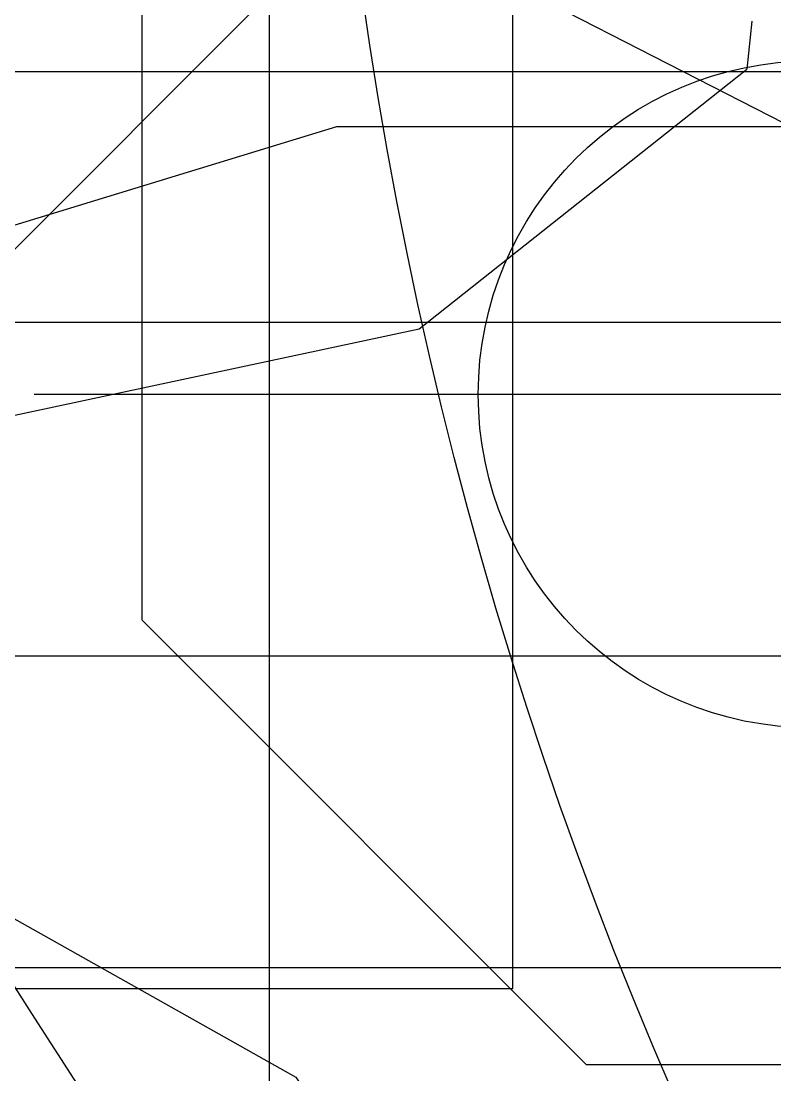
# Model space of a CAD drawing. Extents: x -381 to 213, y -63 to 250.
# Drawn here: x -55.233 to -51.839, y 0.741 to 5.482 of the extents above; entities that cross this region are included whole.
import ezdxf

# ---------------------------------------------------------------- set-up
doc = ezdxf.new("R2010")
doc.units = 0
doc.header["$MEASUREMENT"] = 0
for name, pattern in [('K5LT65535', [0]), ('K5LT_AXLED', [19.5, 15, -1.5, 1.5, -1.5]), ('K5LT_BASIC', [0])]:
    doc.linetypes.add(name, pattern=pattern)
doc.layers.add('Системный слой', color=7, linetype='Continuous')

# ---------------------------------------------------------------- blocks, each defined once
blk = doc.blocks.new('*U')
at = {"layer": 'Системный слой', "color": 5, "linetype": 'K5LT_BASIC'}
for p, q in [((-65.6167, 15.1792), (-65.6167, -3.8208)), ((156.1703, 1.2227), (-168.8297, 1.2227)), ((-168.8297, -0.2773), (156.1703, -0.2773)), ((160.125, -1.1547), (160.1019, -1.3704)), ((160.125, -1.1547), (160.1019, -1.3704)), ((0.0986, -1.6803), (20.0986, -1.6803)), ((-65.6167, -3.8208), (-63.6167, -5.8208)), ((-63.6167, -5.8208), (-44.6167, -5.8208)), ((43.4954, -27.6109), (43.4954, -22.1698)), ((-41.5046, -27.6109), (43.4954, -27.6109))]:
    blk.add_line(p, q, dxfattribs=at)
at = {"layer": 'Системный слой', "color": 30, "linetype": 'K5LT_AXLED'}
for p, q in [((-54.1167, 5.6792), (-54.1167, -7.8208)), ((-54.1167, 5.6792), (-54.1167, -8.3208)), ((-62.6019, -2.8061), (-66.1019, -2.8061))]:
    blk.add_line(p, q, dxfattribs=at)
at = {"layer": 'Системный слой', "color": 5, "linetype": 'K5LT_BASIC'}
for points in [[(155.8908, -3.1223), (158.6265, -2.5388), (160.1019, -1.3704)], [(155.8908, -3.1223), (158.6265, -2.5388), (160.1019, -1.3704)], [(155.6535, -4.547), (158.0724, -5.9055), (159.1277, -7.5022)], [(155.6535, -4.547), (158.0724, -5.9055), (159.1277, -7.5022)]]:
    blk.add_lwpolyline(points, dxfattribs=at)
blk = doc.blocks.new('*F')
at = {"layer": 'Системный слой', "color": 5, "linetype": 'K5LT65535'}
blk.add_lwpolyline([(61.3105, -34.1658), (-32.3451, -34.1205), (-47.0824, -29.0939), (-58.6618, -6.9879), (-60.9585, -2.4901), (-65.0735, -0.3848), (-75.9829, 2.1034), (-86.6053, 2.1034), (-95.8879, 2.1034), (-104.0222, -0.3848), (-108.9984, -5.361), (-114.2618, -13.6867), (-130.2432, -13.6867), (-130.2432, 12.1516), (-51.5802, 12.1516), (-42.0105, -15.9834), (-39.4266, -18.5672), (-35.8858, -20.3855), (-31.8666, -21.5338), (54.835, -21.5338), (57.0839, -19.2849), (57.0839, 15.6923), (64.5961, 15.6923), (64.6218, 7.6219)], dxfattribs=at)
at = {"layer": 'Системный слой', "color": 5, "linetype": 'K5LT_BASIC'}
for centre, radius in [((94.0125, 5.9815), 62.5341), ((94.0125, 5.9815), 62.5341), ((-0.009, -0.1679), 21.15), ((29.0451, 1.3327), 19), ((-0.009, -0.1679), 19.8), ((-62.6019, -2.8061), 1.5)]:
    blk.add_circle(centre, radius, dxfattribs=at)
at = {"layer": 'Системный слой'}
blk.add_blockref('*U', (0, 0), dxfattribs=at)
blk.add_blockref('*U', (0, 0), dxfattribs=at)
blk.add_blockref('*U', (0, 0), dxfattribs=at)
blk.add_blockref('*U', (0, 0), dxfattribs=at)
blk.add_blockref('*U', (0, 0), dxfattribs=at)
blk.add_blockref('*U', (0, 0), dxfattribs=at)
blk.add_blockref('*U', (0, 0), dxfattribs=at)
blk.add_blockref('*U', (0, 0), dxfattribs=at)
blk.add_blockref('*U', (0, 0), dxfattribs=at)
blk.add_blockref('*U', (0, 0), dxfattribs=at)
blk.add_blockref('*U', (0, 0), dxfattribs=at)
blk.add_blockref('*U', (0, 0), dxfattribs=at)
blk.add_blockref('*U', (0, 0), dxfattribs=at)
blk.add_blockref('*U', (0, 0), dxfattribs=at)
blk.add_blockref('*U', (0, 0), dxfattribs=at)
blk.add_blockref('*U', (0, 0), dxfattribs=at)
blk.add_blockref('*U', (0, 0), dxfattribs=at)
blk.add_blockref('*U', (0, 0), dxfattribs=at)
blk.add_blockref('*U', (0, 0), dxfattribs=at)
blk.add_blockref('*U', (0, 0), dxfattribs=at)
blk.add_blockref('*U', (0, 0), dxfattribs=at)
blk.add_blockref('*U', (0, 0), dxfattribs=at)
blk.add_blockref('*U', (0, 0), dxfattribs=at)
blk.add_blockref('*U', (0, 0), dxfattribs=at)
blk.add_blockref('*U', (0, 0), dxfattribs=at)
blk.add_blockref('*U', (0, 0), dxfattribs=at)
blk.add_blockref('*U', (0, 0), dxfattribs=at)
blk.add_blockref('*U', (0, 0), dxfattribs=at)
blk.add_blockref('*U', (0, 0), dxfattribs=at)
blk.add_blockref('*U', (0, 0), dxfattribs=at)
blk.add_blockref('*U', (0, 0), dxfattribs=at)
blk.add_blockref('*U', (0, 0), dxfattribs=at)
blk.add_blockref('*U', (0, 0), dxfattribs=at)
blk.add_blockref('*U', (0, 0), dxfattribs=at)
blk.add_blockref('*U', (0, 0), dxfattribs=at)
blk.add_blockref('*U', (0, 0), dxfattribs=at)
blk.add_blockref('*U', (0, 0), dxfattribs=at)
blk.add_blockref('*U', (0, 0), dxfattribs=at)
blk.add_blockref('*U', (0, 0), dxfattribs=at)
blk.add_blockref('*U', (0, 0), dxfattribs=at)
blk.add_blockref('*U', (0, 0), dxfattribs=at)
blk.add_blockref('*U', (0, 0), dxfattribs=at)
blk.add_blockref('*U', (0, 0), dxfattribs=at)
blk.add_blockref('*U', (0, 0), dxfattribs=at)
blk.add_blockref('*U', (0, 0), dxfattribs=at)
blk.add_blockref('*U', (0, 0), dxfattribs=at)
blk.add_blockref('*U', (0, 0), dxfattribs=at)
blk.add_blockref('*U', (0, 0), dxfattribs=at)
blk.add_blockref('*U', (0, 0), dxfattribs=at)
blk.add_blockref('*U', (0, 0), dxfattribs=at)
blk.add_blockref('*U', (0, 0), dxfattribs=at)
blk.add_blockref('*U', (0, 0), dxfattribs=at)
blk.add_blockref('*U', (0, 0), dxfattribs=at)
blk.add_blockref('*U', (0, 0), dxfattribs=at)
blk.add_blockref('*U', (0, 0), dxfattribs=at)
blk.add_blockref('*U', (0, 0), dxfattribs=at)
blk.add_blockref('*U', (0, 0), dxfattribs=at)
blk.add_blockref('*U', (0, 0), dxfattribs=at)
blk.add_blockref('*U', (0, 0), dxfattribs=at)
blk.add_blockref('*U', (0, 0), dxfattribs=at)
blk.add_blockref('*U', (0, 0), dxfattribs=at)
blk.add_blockref('*U', (0, 0), dxfattribs=at)
blk.add_blockref('*U', (0, 0), dxfattribs=at)
blk.add_blockref('*U', (0, 0), dxfattribs=at)
blk.add_blockref('*U', (0, 0), dxfattribs=at)
blk.add_blockref('*U', (0, 0), dxfattribs=at)
blk.add_blockref('*U', (0, 0), dxfattribs=at)
blk.add_blockref('*U', (0, 0), dxfattribs=at)
blk.add_blockref('*U', (0, 0), dxfattribs=at)
blk.add_blockref('*U', (0, 0), dxfattribs=at)
blk.add_blockref('*U', (0, 0), dxfattribs=at)
blk.add_blockref('*U', (0, 0), dxfattribs=at)
blk.add_blockref('*U', (0, 0), dxfattribs=at)
blk.add_blockref('*U', (0, 0), dxfattribs=at)
blk.add_blockref('*U', (0, 0), dxfattribs=at)
blk.add_blockref('*U', (0, 0), dxfattribs=at)
blk.add_blockref('*U', (0, 0), dxfattribs=at)
blk.add_blockref('*U', (0, 0), dxfattribs=at)
blk.add_blockref('*U', (0, 0), dxfattribs=at)
blk.add_blockref('*U', (0, 0), dxfattribs=at)
blk.add_blockref('*U', (0, 0), dxfattribs=at)
blk.add_blockref('*U', (0, 0), dxfattribs=at)
blk.add_blockref('*U', (0, 0), dxfattribs=at)
blk.add_blockref('*U', (0, 0), dxfattribs=at)
blk.add_blockref('*U', (0, 0), dxfattribs=at)
blk.add_blockref('*U', (0, 0), dxfattribs=at)
blk.add_blockref('*U', (0, 0), dxfattribs=at)
blk.add_blockref('*U', (0, 0), dxfattribs=at)
blk.add_blockref('*U', (0, 0), dxfattribs=at)
blk.add_blockref('*U', (0, 0), dxfattribs=at)
blk.add_blockref('*U', (0, 0), dxfattribs=at)
blk.add_blockref('*U', (0, 0), dxfattribs=at)
blk.add_blockref('*U', (0, 0), dxfattribs=at)
blk.add_blockref('*U', (0, 0), dxfattribs=at)
blk.add_blockref('*U', (0, 0), dxfattribs=at)
blk.add_blockref('*U', (0, 0), dxfattribs=at)
blk.add_blockref('*U', (0, 0), dxfattribs=at)
blk.add_blockref('*U', (0, 0), dxfattribs=at)
blk.add_blockref('*U', (0, 0), dxfattribs=at)
blk.add_blockref('*U', (0, 0), dxfattribs=at)
blk.add_blockref('*U', (0, 0), dxfattribs=at)
blk.add_blockref('*U', (0, 0), dxfattribs=at)
blk.add_blockref('*U', (0, 0), dxfattribs=at)
blk.add_blockref('*U', (0, 0), dxfattribs=at)
blk.add_blockref('*U', (0, 0), dxfattribs=at)
blk.add_blockref('*U', (0, 0), dxfattribs=at)
blk.add_blockref('*U', (0, 0), dxfattribs=at)
blk.add_blockref('*U', (0, 0), dxfattribs=at)
blk.add_blockref('*U', (0, 0), dxfattribs=at)
blk.add_blockref('*U', (0, 0), dxfattribs=at)
blk.add_blockref('*U', (0, 0), dxfattribs=at)
blk.add_blockref('*U', (0, 0), dxfattribs=at)
blk.add_blockref('*U', (0, 0), dxfattribs=at)
blk.add_blockref('*U', (0, 0), dxfattribs=at)
blk.add_blockref('*U', (0, 0), dxfattribs=at)
blk.add_blockref('*U', (0, 0), dxfattribs=at)
blk.add_blockref('*U', (0, 0), dxfattribs=at)
blk.add_blockref('*U', (0, 0), dxfattribs=at)
blk.add_blockref('*U', (0, 0), dxfattribs=at)
blk.add_blockref('*U', (0, 0), dxfattribs=at)
blk.add_blockref('*U', (0, 0), dxfattribs=at)
blk.add_blockref('*U', (0, 0), dxfattribs=at)
blk.add_blockref('*U', (0, 0), dxfattribs=at)
blk.add_blockref('*U', (0, 0), dxfattribs=at)
blk.add_blockref('*U', (0, 0), dxfattribs=at)
blk.add_blockref('*U', (0, 0), dxfattribs=at)
blk.add_blockref('*U', (0, 0), dxfattribs=at)
blk.add_blockref('*U', (0, 0), dxfattribs=at)
blk.add_blockref('*U', (0, 0), dxfattribs=at)
blk.add_blockref('*U', (0, 0), dxfattribs=at)
blk.add_blockref('*U', (0, 0), dxfattribs=at)
blk.add_blockref('*U', (0, 0), dxfattribs=at)
blk.add_blockref('*U', (0, 0), dxfattribs=at)
blk.add_blockref('*U', (0, 0), dxfattribs=at)
blk.add_blockref('*U', (0, 0), dxfattribs=at)
blk.add_blockref('*U', (0, 0), dxfattribs=at)
blk.add_blockref('*U', (0, 0), dxfattribs=at)
blk.add_blockref('*U', (0, 0), dxfattribs=at)
blk.add_blockref('*U', (0, 0), dxfattribs=at)
blk.add_blockref('*U', (0, 0), dxfattribs=at)
blk.add_blockref('*U', (0, 0), dxfattribs=at)
blk.add_blockref('*U', (0, 0), dxfattribs=at)
blk.add_blockref('*U', (0, 0), dxfattribs=at)
blk.add_blockref('*U', (0, 0), dxfattribs=at)
blk.add_blockref('*U', (0, 0), dxfattribs=at)
blk.add_blockref('*U', (0, 0), dxfattribs=at)
blk.add_blockref('*U', (0, 0), dxfattribs=at)
blk.add_blockref('*U', (0, 0), dxfattribs=at)
blk.add_blockref('*U', (0, 0), dxfattribs=at)
blk.add_blockref('*U', (0, 0), dxfattribs=at)
blk.add_blockref('*U', (0, 0), dxfattribs=at)
blk.add_blockref('*U', (0, 0), dxfattribs=at)
blk.add_blockref('*U', (0, 0), dxfattribs=at)
blk.add_blockref('*U', (0, 0), dxfattribs=at)
blk.add_blockref('*U', (0, 0), dxfattribs=at)
blk.add_blockref('*U', (0, 0), dxfattribs=at)
blk.add_blockref('*U', (0, 0), dxfattribs=at)
blk.add_blockref('*U', (0, 0), dxfattribs=at)
blk.add_blockref('*U', (0, 0), dxfattribs=at)
blk.add_blockref('*U', (0, 0), dxfattribs=at)
blk.add_blockref('*U', (0, 0), dxfattribs=at)
blk.add_blockref('*U', (0, 0), dxfattribs=at)
blk.add_blockref('*U', (0, 0), dxfattribs=at)
blk.add_blockref('*U', (0, 0), dxfattribs=at)
blk.add_blockref('*U', (0, 0), dxfattribs=at)
blk.add_blockref('*U', (0, 0), dxfattribs=at)
blk.add_blockref('*U', (0, 0), dxfattribs=at)
blk.add_blockref('*U', (0, 0), dxfattribs=at)
blk.add_blockref('*U', (0, 0), dxfattribs=at)
blk.add_blockref('*U', (0, 0), dxfattribs=at)
blk.add_blockref('*U', (0, 0), dxfattribs=at)
blk.add_blockref('*U', (0, 0), dxfattribs=at)
blk.add_blockref('*U', (0, 0), dxfattribs=at)
blk.add_blockref('*U', (0, 0), dxfattribs=at)
blk.add_blockref('*U', (0, 0), dxfattribs=at)
blk.add_blockref('*U', (0, 0), dxfattribs=at)
blk.add_blockref('*U', (0, 0), dxfattribs=at)
blk.add_blockref('*U', (0, 0), dxfattribs=at)
blk.add_blockref('*U', (0, 0), dxfattribs=at)
blk.add_blockref('*U', (0, 0), dxfattribs=at)
blk.add_blockref('*U', (0, 0), dxfattribs=at)
blk.add_blockref('*U', (0, 0), dxfattribs=at)
blk.add_blockref('*U', (0, 0), dxfattribs=at)
blk.add_blockref('*U', (0, 0), dxfattribs=at)
blk.add_blockref('*U', (0, 0), dxfattribs=at)
blk.add_blockref('*U', (0, 0), dxfattribs=at)
blk.add_blockref('*U', (0, 0), dxfattribs=at)
blk.add_blockref('*U', (0, 0), dxfattribs=at)
blk.add_blockref('*U', (0, 0), dxfattribs=at)
blk.add_blockref('*U', (0, 0), dxfattribs=at)
blk.add_blockref('*U', (0, 0), dxfattribs=at)
blk.add_blockref('*U', (0, 0), dxfattribs=at)
blk.add_blockref('*U', (0, 0), dxfattribs=at)
blk.add_blockref('*U', (0, 0), dxfattribs=at)
blk.add_blockref('*U', (0, 0), dxfattribs=at)
blk.add_blockref('*U', (0, 0), dxfattribs=at)
blk.add_blockref('*U', (0, 0), dxfattribs=at)
blk.add_blockref('*U', (0, 0), dxfattribs=at)
blk.add_blockref('*U', (0, 0), dxfattribs=at)
blk.add_blockref('*U', (0, 0), dxfattribs=at)
blk.add_blockref('*U', (0, 0), dxfattribs=at)
blk.add_blockref('*U', (0, 0), dxfattribs=at)
blk.add_blockref('*U', (0, 0), dxfattribs=at)
blk.add_blockref('*U', (0, 0), dxfattribs=at)
blk.add_blockref('*U', (0, 0), dxfattribs=at)
blk.add_blockref('*U', (0, 0), dxfattribs=at)
blk.add_blockref('*U', (0, 0), dxfattribs=at)

msp = doc.modelspace()

# ---------------------------------------------------------------- block references
at = {"layer": 'Системный слой'}
for name, p in [('*F', (-96.5151, 28.7405)), ('*F', (-63.9267, 6.9347)), ('*F', (50.8279, 6.9091)), ('*F', (-212.0681, 6.6367)), ('*F', (10.9271, 6.6087)), ('*F', (42.0749, 2.903)), ('*U', (0, 0)), ('*U', (0, 0)), ('*U', (0, 0)), ('*U', (0, 0)), ('*U', (0, 0)), ('*U', (0, 0)), ('*U', (0, 0)), ('*U', (0, 0)), ('*U', (0, 0)), ('*U', (0, 0)), ('*U', (0, 0)), ('*U', (0, 0)), ('*U', (0, 0)), ('*U', (0, 0))]:
    msp.add_blockref(name, p, dxfattribs=at)

doc.saveas('drawing.dxf')
